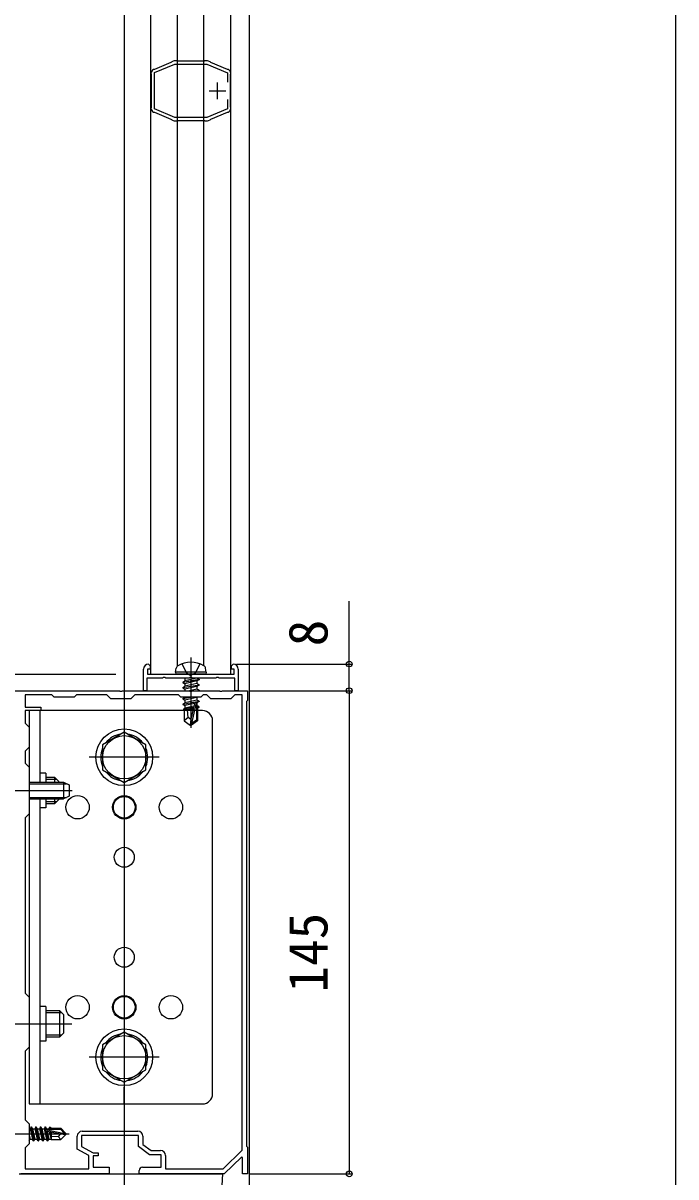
# Model space of a CAD drawing. Units: millimetres, scale not verified. Extents: x -700 to 700, y -1044 to 1038.
# Drawn here: x 504.1 to 700, y -702.8 to -356.6 of the extents above; entities that cross this region are included whole.
import ezdxf
from ezdxf.enums import TextEntityAlignment as Align

# ---------------------------------------------------------------- set-up
doc = ezdxf.new("R2010")
doc.units = ezdxf.units.MM
doc.header["$LTSCALE"] = 6
for name, color, linetype in [('0-2_YKK_11', 7, 'Continuous'), ('0-3_YKK_11E', 7, 'Continuous'), ('0-4_YKK_12', 2, 'Continuous'), ('0-5_YKK_13', 4, 'Continuous'), ('0-6_YKK_D', 6, 'Continuous'), ('0-7_YKK_ZWAK', 7, 'Continuous')]:
    doc.layers.add(name, color=color, linetype=linetype)
doc.styles.add('ＭＳ ゴシック', font='')
doc.styles.get('ＭＳ ゴシック').set_extended_font_data('MS Gothic')

msp = doc.modelspace()

# ---------------------------------------------------------------- linework, layer by layer
at = {"layer": '0-2_YKK_11'}
msp.add_line((521.9, -689.1), (538.6, -689.1), dxfattribs=at)
for points in [[(568.7, -550.4), (568.7, -556.9), (567.7, -556.9), (567.7, -553.1), (563.02, -553.1), (562.76, -552.95), (562.24, -552.95), (561.98, -553.1), (555.02, -553.1), (554.76, -552.95), (554.5, -552.8), (554.24, -552.95), (553.98, -553.1), (547.02, -553.1), (546.76, -552.95), (546.24, -552.95), (545.98, -553.1), (541.3, -553.1), (541.3, -556.9), (540.3, -556.9), (540.3, -550.4)], [(541.5, -551.9), (554.5, -551.9), (567.5, -551.9), (567.5, -550.4), (566.7, -550.4), (566.7, -549.4), (567.2, -548.9)], [(541.8, -548.9), (542.3, -549.4), (542.3, -550.4), (541.5, -550.4), (541.5, -551.9)], [(499.5, -556.9), (533.042, -556.9), (533.225, -557.02), (533.775, -557.02), (533.958, -556.9), (554.042, -556.9), (554.225, -557.02), (554.775, -557.02), (554.958, -556.9), (563.042, -556.9), (563.225, -557.02), (563.775, -557.02), (563.958, -556.9), (571.5, -556.9), (571.5, -559.9), (571.2, -560.2)], [(569.9, -694.757), (569.9, -558.2), (567.7, -558.2), (566.5, -559.4), (560.5, -559.4), (559.3, -558.2), (558.2, -558.2), (557.5, -558.9), (551.5, -558.9), (550.8, -558.2), (537.7, -558.2), (536.5, -559.4), (530.5, -559.4), (529.3, -558.2), (520.2, -558.2), (519.5, -558.9), (513.5, -558.9), (512.8, -558.2), (504.8, -558.2), (504.8, -561.9), (509.5, -561.9), (509.5, -562.9), (504.8, -562.9), (504.8, -566.7), (506, -567.9), (506, -573.9), (504.8, -575.1), (504.8, -578.7), (506, -579.9), (506, -593.9), (504.8, -595.1), (504.8, -647.7), (506, -648.9), (506, -663.9), (504.8, -665.1), (504.8, -685.7), (506, -686.9), (506, -692.9), (504.8, -694.1), (504.8, -700.4)], [(571.2, -560.2), (571.2, -693.6), (571.5, -693.9), (571.5, -701.9), (570, -701.9), (570, -697), (569.632, -696.846), (564.5, -701.9), (539, -701.9), (539, -700.9)], [(540, -699.9), (545.6, -699.9), (545.6, -696.2), (542.1, -696.2), (538.8, -693.7), (538.8, -690.4), (521.7, -690.4), (521.7, -693.7), (525.2, -695.6), (526.7, -695.6), (526.7, -696.5), (525.2, -696.5), (525.2, -699.9), (530, -699.9), (530, -701.9), (503.5, -701.9)], [(504.8, -700.4), (523.9, -700.4), (523.9, -696.373), (520.4, -694.473), (520.4, -690.6)], [(540.1, -690.6), (540.1, -693.054), (542.537, -694.9), (545.4, -694.9)], [(546.9, -696.4), (546.9, -700.4), (564.17, -700.4), (569.9, -694.757)]]:
    msp.add_lwpolyline(points, dxfattribs=at)
for centre, radius, start, end in [((541.8, -550.4), 1.5, 90.00001, 179.99999), ((567.2, -550.4), 1.5, 0.00001, 89.99999), ((521.9, -690.6), 1.5, 90.00001, 179.99999), ((538.6, -690.6), 1.5, 0.00001, 89.99999), ((545.4, -696.4), 1.5, 0.00001, 89.99999), ((540, -700.9), 1, 90.00001, 179.99999)]:
    msp.add_arc(centre, radius, start, end, dxfattribs=at)
at = {"layer": '0-3_YKK_11E'}
for p, q in [((560.007, -376.9), (565.007, -376.9)), ((562.507, -379.4), (562.507, -374.4))]:
    msp.add_line(p, q, dxfattribs=at)
for points in [[(549.207, -368.017), (548.73, -368.217), (548.628, -368.315), (548.525, -368.412), (543.582, -370.491), (543.445, -370.497), (543.289, -370.513)], [(565.506, -379.49), (565.507, -382.302), (559.324, -384.9), (549.688, -384.9), (543.606, -382.344), (543.606, -371.456), (549.688, -368.9), (559.325, -368.9), (565.506, -371.498), (565.506, -374.31)], [(559.224, -367.9), (558.706, -367.9), (558.574, -367.95), (558.442, -368), (550.571, -368), (550.439, -367.95), (550.306, -367.9), (549.788, -367.9)], [(565.723, -370.512), (565.568, -370.497), (565.431, -370.491), (560.488, -368.412), (560.385, -368.315), (560.282, -368.217), (559.805, -368.017)], [(542.514, -371.68), (542.56, -371.829), (542.606, -371.957)], [(542.606, -371.957), (542.606, -381.843), (542.56, -381.971), (542.514, -382.12)], [(566.499, -382.12), (566.453, -381.971), (566.406, -381.843), (566.406, -371.957), (566.453, -371.829), (566.499, -371.68)], [(543.289, -383.288), (543.445, -383.303), (543.582, -383.309), (548.525, -385.388), (548.628, -385.485), (548.73, -385.583), (549.207, -385.783)], [(559.805, -385.783), (560.282, -385.583), (560.385, -385.485), (560.487, -385.388), (565.431, -383.309), (565.568, -383.303), (565.723, -383.288)], [(549.788, -385.9), (550.306, -385.9), (550.439, -385.85), (550.571, -385.8), (558.442, -385.8), (558.574, -385.85), (558.706, -385.9), (559.224, -385.9)]]:
    msp.add_lwpolyline(points, dxfattribs=at)
for centre, start, end in [((549.788, -369.4), 89.99994, 112.78745), ((559.224, -369.4), 67.21227, 90), ((544.006, -371.83), 118.55562, 174.26075), ((565.006, -371.83), 5.73917, 61.44408), ((544.006, -381.97), 185.73921, 241.44435), ((565.006, -381.97), 298.55653, 354.26086), ((549.788, -384.4), 247.21229, 270.00002), ((559.224, -384.4), 269.99992, 292.78766)]:
    msp.add_arc(centre, 1.5, start, end, dxfattribs=at)
at = {"layer": '0-4_YKK_12'}
for p, q in [((534.5, -104.9), (534.5, -951.9)), ((572, -123.9), (572, -951.9)), ((542.5, -551.9), (542.5, -201.9)), ((550.465, -549.533), (550.465, -204.267)), ((566.5, -551.9), (566.5, -201.9)), ((558.335, -549.4), (558.335, -204.4)), ((-646.596, -551.9), (532, -551.9)), ((542.5, -551.9), (566.5, -551.9)), ((545, -576.9), (524, -576.9)), ((545, -666.9), (524, -666.9))]:
    msp.add_line(p, q, dxfattribs=at)
at = {"layer": '0-5_YKK_13'}
for p, q in [((554.5, -546.956), (554.5, -568.029)), ((549.896, -551.311), (550.098, -550.164)), ((559.104, -551.311), (558.902, -550.164)), ((559.104, -551.311), (549.896, -551.311)), ((549.896, -551.311), (549.999, -551.9)), ((559.001, -551.9), (549.999, -551.9)), ((552.028, -554.313), (556.972, -553.489)), ((556.972, -553.607), (552.028, -554.431)), ((552.028, -554.313), (552.676, -553.939)), ((552.578, -553.1), (552.676, -553.157)), ((552.676, -553.157), (552.863, -553.1)), ((556.324, -553.115), (552.676, -553.939)), ((552.676, -553.157), (552.676, -553.939)), ((556.324, -553.1), (556.324, -553.115)), ((556.972, -553.489), (556.324, -553.115)), ((556.972, -553.607), (556.324, -553.98)), ((556.972, -553.489), (556.972, -553.607)), ((559.104, -551.311), (559.001, -551.9)), ((552.028, -554.313), (552.028, -554.431)), ((552.028, -554.431), (552.676, -554.804)), ((552.028, -555.961), (556.972, -555.137)), ((556.972, -555.255), (552.028, -556.079)), ((552.028, -555.961), (552.676, -555.587)), ((552.028, -555.961), (552.028, -556.079)), ((552.028, -556.079), (552.676, -556.452)), ((556.324, -553.98), (552.676, -554.804)), ((556.324, -554.763), (552.676, -555.587)), ((552.676, -554.804), (552.676, -555.587)), ((552.676, -556.452), (552.676, -556.9)), ((556.324, -556.411), (554.108, -556.911)), ((554.483, -557.2), (554.613, -557.178)), ((556.28, -556.9), (556.972, -556.785)), ((556.324, -553.98), (556.324, -554.763)), ((556.972, -555.137), (556.324, -554.763)), ((556.324, -555.628), (556.324, -556.411)), ((556.972, -556.785), (556.324, -556.411)), ((556.972, -555.137), (556.972, -555.255)), ((556.972, -556.785), (556.972, -556.902)), ((552.028, -559.257), (552.676, -558.883)), ((554.874, -558.9), (552.028, -559.374)), ((552.028, -559.257), (554.168, -558.9)), ((552.028, -559.257), (552.028, -559.374)), ((552.028, -559.374), (552.676, -559.748)), ((552.028, -560.904), (556.972, -560.081)), ((556.972, -560.198), (552.028, -561.022)), ((552.028, -560.904), (552.676, -560.531)), ((556.324, -559.707), (552.676, -560.531)), ((552.676, -559.748), (552.676, -560.531)), ((555.565, -560.743), (552.676, -561.396)), ((555.571, -560.72), (554.5, -565.429)), ((556.081, -560.599), (554.677, -566.776)), ((556.324, -558.924), (556.324, -559.707)), ((556.972, -560.081), (556.324, -559.707)), ((556.324, -560.572), (556.324, -561.355)), ((556.972, -560.081), (556.972, -560.198)), ((506, -562.9), (506, -680.9)), ((558, -562.9), (506, -562.9)), ((509.2, -562.9), (509.2, -584.4)), ((534.5, -562.9), (534.5, -567.9)), ((552.028, -560.904), (552.028, -561.022)), ((552.028, -561.022), (552.676, -561.396)), ((555.298, -561.917), (552.264, -562.416)), ((552.264, -562.416), (552.676, -562.179)), ((552.499, -562.528), (552.264, -562.416)), ((552.499, -562.528), (552.499, -565.971)), ((555.141, -562.611), (552.499, -562.611)), ((552.676, -561.396), (552.676, -562.179)), ((555.378, -561.568), (552.676, -562.179)), ((555.227, -562.23), (553.266, -562.611)), ((556.324, -561.355), (556.144, -561.395)), ((556.854, -561.66), (556.148, -561.777)), ((556.854, -561.914), (556.148, -562.051)), ((556.501, -562.611), (556.148, -562.611)), ((556.854, -561.66), (556.324, -561.355)), ((556.501, -562.118), (556.501, -565.971)), ((556.854, -561.66), (556.854, -561.914)), ((553.676, -564.965), (552.499, -565.971)), ((552.499, -565.971), (554.323, -567.202)), ((554.5, -565.429), (554.323, -567.202)), ((554.323, -567.202), (554.677, -567.202)), ((554.5, -565.429), (554.5, -567.202)), ((556.501, -565.971), (554.677, -567.202)), ((554.677, -566.776), (554.677, -567.202)), ((556.501, -565.971), (556.148, -565.783)), ((561, -677.9), (561, -565.9)), ((506, -584.4), (516.3, -584.4)), ((506, -584.833), (517.22, -584.833)), ((511, -581.7), (509.2, -581.7)), ((511, -581.7), (511, -584.4)), ((511, -582.9), (513.6, -582.9)), ((514.248, -583.548), (511, -583.548)), ((513.6, -582.9), (513.6, -584.4)), ((514.8, -584.1), (513.6, -582.9)), ((514.8, -584.1), (514.8, -584.4)), ((516.3, -584.4), (516.3, -589.4)), ((490.8, -586.9), (517.3, -586.9)), ((497.496, -586.9), (518.913, -586.9)), ((506, -588.967), (517.22, -588.967)), ((506, -589.4), (516.3, -589.4)), ((509.2, -589.4), (509.2, -680.9)), ((511, -589.4), (511, -592.1)), ((514.248, -590.252), (511, -590.252)), ((513.6, -590.9), (511, -590.9)), ((513.6, -589.4), (513.6, -590.9)), ((514.8, -589.7), (513.6, -590.9)), ((514.8, -589.4), (514.8, -589.7)), ((518, -588.6), (516.3, -589.4)), ((511, -592.1), (509.2, -592.1)), ((511, -651.7), (509.2, -651.7)), ((511, -651.7), (511, -662.1)), ((511, -652.9), (515.1, -652.9)), ((515.748, -653.548), (511, -653.548)), ((515.1, -652.9), (515.1, -660.9)), ((516.3, -654.1), (515.1, -652.9)), ((516.3, -654.1), (516.3, -659.7)), ((492.3, -656.9), (518.8, -656.9)), ((515.748, -660.252), (511, -660.252)), ((515.1, -660.9), (511, -660.9)), ((516.3, -659.7), (515.1, -660.9)), ((511, -662.1), (509.2, -662.1)), ((534.5, -680.9), (534.5, -675.9)), ((506, -680.9), (558, -680.9)), ((506, -688.35), (506.232, -688.35)), ((506.55, -687.8), (506.232, -688.35)), ((506.232, -688.35), (506.932, -691.45)), ((507.25, -692), (506.55, -687.8)), ((506.55, -687.8), (506.65, -687.8)), ((506.65, -687.8), (507.35, -692)), ((506.968, -688.35), (507.632, -688.35)), ((507.95, -687.8), (507.632, -688.35)), ((507.632, -688.35), (508.332, -691.45)), ((508.65, -692), (507.95, -687.8)), ((507.95, -687.8), (508.05, -687.8)), ((508.05, -687.8), (508.75, -692)), ((508.368, -688.35), (509.032, -688.35)), ((509.35, -687.8), (509.032, -688.35)), ((509.032, -688.35), (509.732, -691.45)), ((510.05, -692), (509.35, -687.8)), ((509.35, -687.8), (509.45, -687.8)), ((509.45, -687.8), (510.15, -692)), ((509.768, -688.35), (510.432, -688.35)), ((510.75, -687.8), (510.432, -688.35)), ((510.432, -688.35), (511.132, -691.45)), ((510.878, -688.568), (510.75, -687.8)), ((510.75, -687.8), (510.85, -687.8)), ((510.85, -687.8), (510.969, -688.513)), ((510.877, -688.568), (516.576, -689.75)), ((511.45, -692), (510.946, -688.974)), ((511.048, -688.5), (515.326, -688.5)), ((511.168, -688.35), (511.832, -688.35)), ((512.092, -687.9), (511.832, -688.35)), ((511.832, -688.35), (511.867, -688.503)), ((512.092, -687.9), (512.308, -687.9)), ((512.092, -687.9), (512.191, -688.5)), ((512.308, -687.9), (512.481, -688.2)), ((512.308, -687.9), (512.424, -688.5)), ((512.481, -688.2), (515.45, -688.2)), ((512.6, -688.2), (512.6, -688.5)), ((515.326, -688.5), (516.576, -689.75)), ((517, -689.75), (515.45, -688.2)), ((497.1, -689.9), (518, -689.9)), ((506, -690.265), (506.268, -691.45)), ((506, -691.913), (506.268, -691.45)), ((506.268, -691.45), (506.932, -691.45)), ((507.25, -692), (506.932, -691.45)), ((507.25, -692), (507.35, -692)), ((507.35, -692), (507.668, -691.45)), ((507.668, -691.45), (508.332, -691.45)), ((508.65, -692), (508.332, -691.45)), ((508.65, -692), (508.75, -692)), ((508.75, -692), (509.068, -691.45)), ((509.068, -691.45), (509.732, -691.45)), ((510.05, -692), (509.732, -691.45)), ((510.05, -692), (510.15, -692)), ((510.15, -692), (510.468, -691.45)), ((510.468, -691.45), (511.132, -691.45)), ((510.993, -688.99), (515.378, -689.9)), ((511.05, -689.002), (511.55, -692)), ((511.45, -692), (511.132, -691.45)), ((511.328, -689.06), (511.868, -691.45)), ((511.45, -692), (511.55, -692)), ((511.55, -692), (511.868, -691.45)), ((511.868, -691.45), (512.532, -691.45)), ((512.025, -689.205), (512.532, -691.45)), ((512.317, -689.265), (512.6, -690.983)), ((512.6, -691.6), (512.532, -691.45)), ((512.584, -689.32), (512.6, -689.404)), ((512.6, -689.324), (512.6, -691.6)), ((512.6, -691.6), (515.45, -691.6)), ((514.647, -690.643), (515.45, -691.6)), ((515.378, -689.9), (517, -689.9)), ((515.378, -689.9), (517, -690.05)), ((517, -690.05), (515.45, -691.6)), ((516.576, -689.75), (517, -689.75)), ((517, -690.05), (517, -689.75)), ((503, -701.9), (563.501, -701.9)), ((564, -701.9), (563.464, -710.657)), ((563.501, -701.9), (564, -701.9))]:
    msp.add_line(p, q, dxfattribs=at)
for points in [[(551.793, -548.864), (553.152, -551.591), (554.5, -552.307)], [(557.207, -548.864), (555.848, -551.591), (554.5, -552.307)], [(556.972, -555.255), (556.324, -555.628), (552.676, -556.452)], [(556.366, -558.9), (556.324, -558.924), (552.676, -559.748)], [(556.148, -560.785), (556.148, -565.783), (554.677, -566.776)], [(556.972, -560.198), (556.324, -560.572), (556.099, -560.623)], [(554.5, -565.555), (553.676, -564.965), (553.441, -562.611)], [(556.854, -561.914), (556.324, -562.22), (556.148, -562.26)], [(516.3, -584.4), (518, -585.2), (518, -588.6)], [(506.65, -687.8), (506.968, -688.35), (507.668, -691.45)], [(508.05, -687.8), (508.368, -688.35), (509.068, -691.45)], [(509.45, -687.8), (509.768, -688.35), (510.468, -691.45)], [(510.85, -687.8), (511.168, -688.35), (511.201, -688.5)], [(515.378, -689.9), (514.647, -690.643), (512.6, -690.8)]]:
    msp.add_lwpolyline(points, dxfattribs=at)
for points in [[(534.5, -569.394), (528, -573.147), (528, -580.653), (534.5, -584.406), (541, -580.653), (541, -573.147)], [(534.5, -659.394), (528, -663.147), (528, -670.653), (534.5, -674.406), (541, -670.653), (541, -663.147)]]:
    msp.add_lwpolyline(points, close=True, dxfattribs=at)
for centre, radius in [((534.5, -576.9), 8.5), ((534.5, -576.9), 6.5), ((520.5, -591.9), 3.5), ((534.5, -591.9), 3.5), ((548.5, -591.9), 3.5), ((534.5, -591.9), 3.25), ((534.5, -606.9), 3), ((534.5, -636.9), 3), ((520.5, -651.9), 3.5), ((534.5, -651.9), 3.5), ((534.5, -651.9), 3.25), ((548.5, -651.9), 3.5), ((534.5, -666.9), 8.5), ((534.5, -666.9), 6.5)]:
    msp.add_circle(centre, radius, dxfattribs=at)
for centre, radius, start, end in [((551.141, -550.348), 1.059, 120.63591, 170), ((554.5, -556.02), 7.651, 59.36409, 120.63591), ((557.859, -550.348), 1.059, 10, 59.36409), ((555.856, -560.785), 0.292, 0, 167.19096), ((558, -565.9), 3, 0, 90), ((534.5, -576.9), 7.05, 97.21814, 142.78186), ((534.5, -576.9), 7.05, 37.21814, 82.78186), ((534.5, -576.9), 7.05, 157.21814, 202.78186), ((534.5, -576.9), 7.05, 337.21814, 22.78186), ((534.5, -576.9), 7.05, 217.21814, 262.78186), ((534.5, -576.9), 7.05, 277.21814, 322.78186), ((534.5, -666.9), 7.05, 97.21814, 142.78186), ((534.5, -666.9), 7.05, 37.21814, 82.78186), ((534.5, -666.9), 7.05, 157.21814, 202.78186), ((534.5, -666.9), 7.05, 337.21814, 22.78186), ((534.5, -666.9), 7.05, 217.21814, 262.78186), ((534.5, -666.9), 7.05, 277.21814, 322.78186), ((558, -677.9), 3, 270, 0), ((511.048, -688.748), 0.248, 90, 257.19096)]:
    msp.add_arc(centre, radius, start, end, dxfattribs=at)
at = {"layer": '0-6_YKK_D'}
for p, q in [((568.2, -548.9), (603, -548.9)), ((572.2, -556.9), (603, -556.9)), ((572.2, -556.9), (603, -556.9)), ((602, -556.9), (602, -701.9)), ((572.2, -701.9), (603, -701.9))]:
    msp.add_line(p, q, dxfattribs=at)
msp.add_lwpolyline([(602, -556.9), (602, -548.9), (602, -530.045)], dxfattribs=at)
for centre in [(602, -548.9), (602, -556.9), (602, -556.9), (602, -701.9)]:
    msp.add_circle(centre, 0.85, dxfattribs=at)
at = {"layer": '0-7_YKK_ZWAK'}
msp.add_lwpolyline([(-700, -1043.9), (700, -1043.9), (700, 996.1)], dxfattribs=at)

# ---------------------------------------------------------------- texts
at = {"layer": '0-6_YKK_D', "style": 'ＭＳ ゴシック'}
for s, p in [('8', (599, -543.591)), ('145', (599, -647.491))]:
    msp.add_text(s, height=11.73, rotation=90, dxfattribs=at).set_placement(p, align=Align.BOTTOM_LEFT)

doc.saveas('drawing.dxf')
